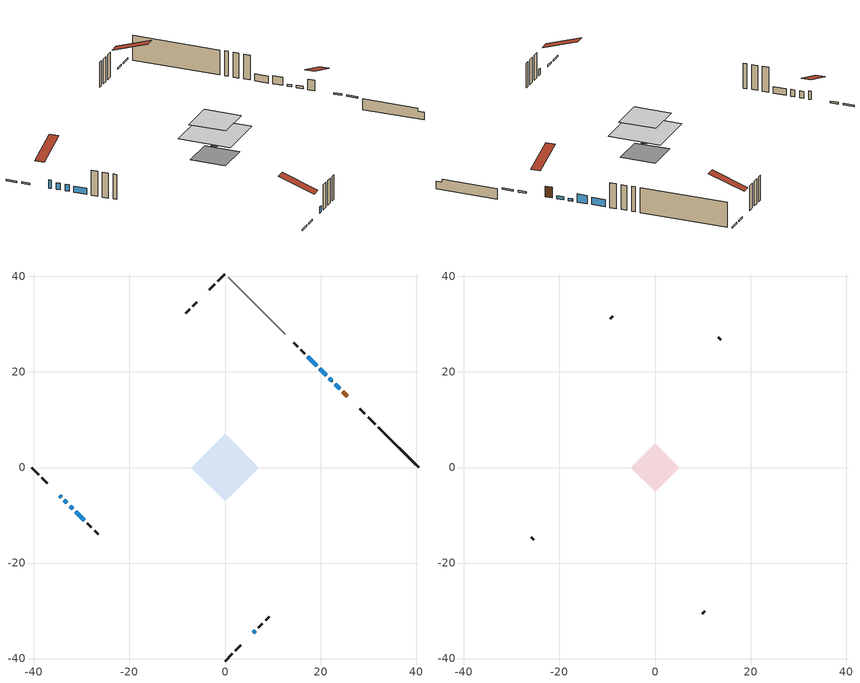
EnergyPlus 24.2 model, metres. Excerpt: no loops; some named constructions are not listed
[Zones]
conditioned space
 floor outside (Floor1 construction): -0.7,0 0,0.7 0.7,0 0,-0.7 z0.18
 floor adiabatic (AdiabaticFloorConstruction): -7.1,0 0,7.1 7.1,0 0,-7.1 z2.62
 floor foundation (Slab1 construction): -4.77,0 0,4.77 4.77,0 0,-4.77 z-1.92
 wall outside (RimJoist1 construction): 0,-40.51 1.5,-39.01 / -40.51,0 -39.01,-1.5 / 0,40.51 -1.5,39.01 / 31.45,9.06 29.95,10.56 z0.18:0.48
 wall outside (RimJoist2 construction): 2.15,-38.36 3.27,-37.24 / -38.36,-2.15 -37.24,-3.27 / -2.15,38.36 -3.27,37.24 / 29.29,11.21 28.18,12.33 z0.18:0.48
 wall outside (AdiabaticWallConstruction 1): 25.57,14.94 24.63,15.88 z0.18:2.21
 wall outside (AdiabaticWallConstruction): -34.64,-5.87 -34.29,-6.22 / 21.19,19.32 19.86,20.65 z0.18:1.76; -33.64,-6.87 -33.08,-7.43 / -32.43,-8.08 -31.87,-8.64 z0.18:1.48; 23.97,16.54 23.06,17.45 z0.18:0.71; 22.4,18.11 21.84,18.67 z0.18:0.61; 5.87,-34.64 6.31,-34.19 / -31.21,-9.3 -29.49,-11.02 z0.18:1.4; 19.2,21.31 17.37,23.14 z0.18:1.55
 wall outside (Wall1 construction): 6.97,-33.54 7.83,-32.67 / -28.84,-11.67 -27.97,-12.53 / -5.87,34.63 -6.74,33.77 / 16.72,23.79 15.85,24.65 z0.18:5.06
 wall outside (Wall2 construction): 8.49,-32.02 9.29,-31.22 / -27.32,-13.19 -26.52,-13.99 / -7.39,33.12 -8.19,32.32 / 15.2,25.31 14.4,26.11 z0.18:5.06
 wall foundation (FoundationWall1 construction): 32.1,8.41,-1.92 32.1,8.41,0.18 39.67,0.84,0.18 39.67,0.84,-0.4 40.51,0,-0.4 40.51,0,-1.92
 wall adiabatic (Wall5 construction): 12.61,27.9 0.66,39.85 z0.18:5.06
 window (WindowConstruction 6): -34.63,-5.87 -34.29,-6.21 z0.18:1.76
 window (WindowConstruction 4): -33.64,-6.87 -33.08,-7.43 z0.18:1.48
 window (WindowConstruction 5): -32.42,-8.08 -31.87,-8.64 z0.18:1.48
 window (WindowConstruction 8): 23.97,16.54 23.06,17.45 z0.18:0.71
 window (WindowConstruction 7): 22.4,18.11 21.84,18.66 z0.18:0.61
 window (WindowConstruction): 21.19,19.32 19.86,20.65 z0.18:1.76
 window (WindowConstruction 1): 5.87,-34.63 6.31,-34.19 z0.18:1.4
 window (WindowConstruction 2): -31.21,-9.3 -29.49,-11.02 z0.18:1.4
 window (WindowConstruction 3): 19.2,21.31 17.37,23.13 z0.18:1.55
 door (Door): 25.57,14.94 24.63,15.88 z0.18:2.21
 ceiling adiabatic (AdiabaticFloorConstruction): 0,-7.1 7.1,0 0,7.1 -7.1,0 z2.62
attic - vented
 floor to conditioned space (Floor2 construction Reversed): -5.04,0 0,5.04 5.04,0 0,-5.04 z5.06
 wall outside (Wall3 construction): 9.94,-30.57 10.42,-30.09 / -25.86,-14.64 -25.39,-15.12 / -8.85,31.66 -9.32,31.19 / 13.74,26.76 13.27,27.24 z0.18:5.06
 roof outside (Roof1 construction): 5.22,-35.29,5.06 0.31,-30.38,7.37 -0.99,-31.68,7.37 3.92,-36.59,5.06; -35.29,-5.22,5.06 -30.38,-0.31,7.37 -31.68,0.99,7.37 -36.59,-3.92,5.06; -5.22,35.29,5.06 -0.31,30.38,7.37 0.99,31.68,7.37 -3.92,36.59,5.06; 26.23,14.28,5.06 21.32,9.37,7.37 22.61,8.08,7.37 27.52,12.99,5.06
[Material] Roughness=Rough; Thermal Absorptance=0.9
Name | Thickness {m} | Conductivity {W/m-K} | Density {kg/m3} | Specific Heat {J/kg-K} | Solar Absorptance | Visible Absorptance
ceiling loosefill ins | 0.0846667 | 0.0480833 | 16.02 | 1046.75 | 0.7 | 0.7
ceiling stud and cavity | 0.1397 | 0.0989241 | 65.682 | 1177.47 | 0.7 | 0.7
gypsum board | 0.0127 | 0.160291 | 801 | 837.4 | 0.6 | 0.6
[Construction]
Floor2 construction: ceiling loosefill ins, ceiling stud and cavity, gypsum board
[Schedule:Day:Interval]
interior lighting schedule day: No, 01:00, 0.108182, 04:00, 0.0901515, 05:00, 0.0991667, 06:00, 0.162273, 07:00, 0.270455, 08:00, 0.342576, 10:00, 0.369621, 11:00, 0.351591, 12:00, 0.333561, 13:00, 0.324545, 14:00, 0.31553, 15:00, 0.333561, 16:00, 0.369621, 17:00, 0.450758, 18:00, 0.585985, 19:00, 0.775303, 20:00, 0.955606, 21:00, 0.991667, 22:00, 0.712197, 23:00, 0.360606, 24:00, 0.162273
interior lighting schedule day 1: No, 01:00, 0.100909, 04:00, 0.0840909, 05:00, 0.0925, 06:00, 0.151364, 07:00, 0.252273, 08:00, 0.319545, 10:00, 0.344773, 11:00, 0.327955, 12:00, 0.311136, 13:00, 0.302727, 14:00, 0.294318, 15:00, 0.311136, 16:00, 0.344773, 17:00, 0.420455, 18:00, 0.546591, 19:00, 0.723182, 20:00, 0.891364, 21:00, 0.925, 22:00, 0.664318, 23:00, 0.336364, 24:00, 0.151364
interior lighting schedule day 2: No, 01:00, 0.0927273, 04:00, 0.0772727, 05:00, 0.085, 06:00, 0.139091, 07:00, 0.231818, 08:00, 0.293636, 10:00, 0.316818, 11:00, 0.301364, 12:00, 0.285909, 13:00, 0.278182, 14:00, 0.270455, 15:00, 0.285909, 16:00, 0.316818, 17:00, 0.386364, 18:00, 0.502273, 19:00, 0.664545, 20:00, 0.819091, 21:00, 0.85, 22:00, 0.610455, 23:00, 0.309091, 24:00, 0.139091
interior lighting schedule day 3: No, 01:00, 0.0845455, 04:00, 0.0704545, 05:00, 0.0775, 06:00, 0.126818, 07:00, 0.211364, 08:00, 0.267727, 10:00, 0.288864, 11:00, 0.274773, 12:00, 0.260682, 13:00, 0.253636, 14:00, 0.246591, 15:00, 0.260682, 16:00, 0.288864, 17:00, 0.352273, 18:00, 0.457955, 19:00, 0.605909, 20:00, 0.746818, 21:00, 0.775, 22:00, 0.556591, 23:00, 0.281818, 24:00, 0.126818
interior lighting schedule day 4: No, 01:00, 0.0763636, 04:00, 0.0636364, 05:00, 0.07, 06:00, 0.114545, 07:00, 0.190909, 08:00, 0.241818, 10:00, 0.260909, 11:00, 0.248182, 12:00, 0.235455, 13:00, 0.229091, 14:00, 0.222727, 15:00, 0.235455, 16:00, 0.260909, 17:00, 0.318182, 18:00, 0.413636, 19:00, 0.547273, 20:00, 0.674545, 21:00, 0.7, 22:00, 0.502727, 23:00, 0.254545, 24:00, 0.114545
interior lighting schedule day 5: No, 01:00, 0.0727273, 04:00, 0.0606061, 05:00, 0.0666667, 06:00, 0.109091, 07:00, 0.181818, 08:00, 0.230303, 10:00, 0.248485, 11:00, 0.236364, 12:00, 0.224242, 13:00, 0.218182, 14:00, 0.212121, 15:00, 0.224242, 16:00, 0.248485, 17:00, 0.30303, 18:00, 0.393939, 19:00, 0.521212, 20:00, 0.642424, 21:00, 0.666667, 22:00, 0.478788, 23:00, 0.242424, 24:00, 0.109091
interior lighting schedule day 6: No, 01:00, 0.0745455, 04:00, 0.0621212, 05:00, 0.0683333, 06:00, 0.111818, 07:00, 0.186364, 08:00, 0.236061, 10:00, 0.254697, 11:00, 0.242273, 12:00, 0.229848, 13:00, 0.223636, 14:00, 0.217424, 15:00, 0.229848, 16:00, 0.254697, 17:00, 0.310606, 18:00, 0.403788, 19:00, 0.534242, 20:00, 0.658485, 21:00, 0.683333, 22:00, 0.490758, 23:00, 0.248485, 24:00, 0.111818
interior lighting schedule day 7: No, 01:00, 0.08, 04:00, 0.0666667, 05:00, 0.0733333, 06:00, 0.12, 07:00, 0.2, 08:00, 0.253333, 10:00, 0.273333, 11:00, 0.26, 12:00, 0.246667, 13:00, 0.24, 14:00, 0.233333, 15:00, 0.246667, 16:00, 0.273333, 17:00, 0.333333, 18:00, 0.433333, 19:00, 0.573333, 20:00, 0.706667, 21:00, 0.733333, 22:00, 0.526667, 23:00, 0.266667, 24:00, 0.12
interior lighting schedule day 8: No, 01:00, 0.0890909, 04:00, 0.0742424, 05:00, 0.0816667, 06:00, 0.133636, 07:00, 0.222727, 08:00, 0.282121, 10:00, 0.304394, 11:00, 0.289545, 12:00, 0.274697, 13:00, 0.267273, 14:00, 0.259848, 15:00, 0.274697, 16:00, 0.304394, 17:00, 0.371212, 18:00, 0.482576, 19:00, 0.638485, 20:00, 0.78697, 21:00, 0.816667, 22:00, 0.586515, 23:00, 0.29697, 24:00, 0.133636
interior lighting schedule day 9: No, 01:00, 0.0972727, 04:00, 0.0810606, 05:00, 0.0891667, 06:00, 0.145909, 07:00, 0.243182, 08:00, 0.30803, 10:00, 0.332348, 11:00, 0.316136, 12:00, 0.299924, 13:00, 0.291818, 14:00, 0.283712, 15:00, 0.299924, 16:00, 0.332348, 17:00, 0.405303, 18:00, 0.526894, 19:00, 0.697121, 20:00, 0.859242, 21:00, 0.891667, 22:00, 0.640379, 23:00, 0.324242, 24:00, 0.145909
interior lighting schedule day 10: No, 01:00, 0.105455, 04:00, 0.0878788, 05:00, 0.0966667, 06:00, 0.158182, 07:00, 0.263636, 08:00, 0.333939, 10:00, 0.360303, 11:00, 0.342727, 12:00, 0.325152, 13:00, 0.316364, 14:00, 0.307576, 15:00, 0.325152, 16:00, 0.360303, 17:00, 0.439394, 18:00, 0.571212, 19:00, 0.755758, 20:00, 0.931515, 21:00, 0.966667, 22:00, 0.694242, 23:00, 0.351515, 24:00, 0.158182
interior lighting schedule day 11: No, 01:00, 0.109091, 04:00, 0.0909091, 05:00, 0.1, 06:00, 0.163636, 07:00, 0.272727, 08:00, 0.345455, 10:00, 0.372727, 11:00, 0.354545, 12:00, 0.336364, 13:00, 0.327273, 14:00, 0.318182, 15:00, 0.336364, 16:00, 0.372727, 17:00, 0.454545, 18:00, 0.590909, 19:00, 0.781818, 20:00, 0.963636, 21:00, 1, 22:00, 0.718182, 23:00, 0.363636, 24:00, 0.163636
interior lighting schedule default day; occupants schedule default day; clothes dryer schedule default day; cooking range schedule default day; mech vent bath fan 0 schedule default day; mech vent bath fan 1 schedule default day; mech vent range fan 0 schedule default day; misc plug loads schedule default day; general water use schedule default day; heating setpoint default day; cooling setpoint default day; clothes dryer exhaust 0 schedule default day; cooling season schedule day; cooling season schedule day 2; cooling season schedule default day; exterior lighting schedule default day; natural vent schedule default day: No, 24:00, 0
occupants schedule day: No, 05:00, 0.426829, 06:00, 0.719512, 07:00, 1, 08:00, 0.670732, 09:00, 0.329268, 14:00, 0.170732, 15:00, 0.231707, 16:00, 0.329268, 17:00, 0.5, 18:00, 0.670732, 19:00, 0.829268, 21:00, 1, 22:00, 0.853659, 23:00, 0.646341, 24:00, 0.426829
clothes dryer schedule day; clothes dryer exhaust 0 schedule day: No, 01:00, 0.123457, 02:00, 0.0740741, 03:00, 0.0493827, 04:00, 0.0246914, 05:00, 0.0493827, 06:00, 0.0740741, 07:00, 0.197531, 08:00, 0.395062, 09:00, 0.592593, 10:00, 0.839506, 11:00, 0.962963, 12:00, 1, 13:00, 0.91358, 14:00, 0.82716, 15:00, 0.716049, 16:00, 0.753086, 17:00, 0.679012, 18:00, 0.666667, 20:00, 0.62963, 21:00, 0.641975, 22:00, 0.666667, 23:00, 0.54321, 24:00, 0.296296
cooking range schedule day: No, 05:00, 0.0597015, 06:00, 0.11194, 07:00, 0.171642, 08:00, 0.291045, 11:00, 0.343284, 12:00, 0.402985, 13:00, 0.462687, 14:00, 0.343284, 15:00, 0.291045, 16:00, 0.402985, 17:00, 0.567164, 18:00, 1, 19:00, 0.850746, 20:00, 0.432836, 21:00, 0.291045, 22:00, 0.231343, 23:00, 0.171642, 24:00, 0.11194
mech vent bath fan 0 schedule day; mech vent bath fan 1 schedule day: No, 07:00, 0, 08:00, 1, 09:00, 0.2, 24:00, 0
mech vent range fan 0 schedule day: No, 18:00, 0, 19:00, 1, 20:00, 0.2, 24:00, 0
misc plug loads schedule day: No, 06:00, 0.705882, 07:00, 0.745098, 08:00, 0.803922, 15:00, 0.823529, 16:00, 0.862745, 17:00, 0.921569, 18:00, 0.980392, 19:00, 1, 20:00, 0.980392, 21:00, 0.941176, 22:00, 0.862745, 23:00, 0.784314, 24:00, 0.72549
general water use schedule day: No, 01:00, 0.315068, 03:00, 0.287671, 04:00, 0.342466, 05:00, 0.369863, 06:00, 0.520548, 07:00, 0.60274, 08:00, 0.534247, 10:00, 0.506849, 11:00, 0.465753, 14:00, 0.479452, 15:00, 0.534247, 16:00, 0.589041, 17:00, 0.69863, 18:00, 0.876712, 19:00, 0.890411, 20:00, 0.986301, 21:00, 1, 22:00, 0.863014, 23:00, 0.616438, 24:00, 0.465753
heating setpoint day: No, 07:00, 18, 23:00, 21, 24:00, 18
cooling setpoint day: No, 24:00, 25
cooling season schedule day 1: No, 24:00, 1
exterior lighting schedule day: No, 01:00, 0.566667, 03:00, 0.524167, 05:00, 0.495833, 06:00, 0.5525, 07:00, 0.623333, 08:00, 0.580833, 09:00, 0.439167, 10:00, 0.354167, 12:00, 0.34, 13:00, 0.354167, 14:00, 0.396667, 15:00, 0.425, 16:00, 0.495833, 17:00, 0.623333, 18:00, 0.793333, 19:00, 0.906667, 20:00, 0.963333, 21:00, 0.991667, 22:00, 0.920833, 23:00, 0.793333, 24:00, 0.665833
exterior lighting schedule day 1: No, 01:00, 0.528571, 03:00, 0.488929, 05:00, 0.4625, 06:00, 0.515357, 07:00, 0.581429, 08:00, 0.541786, 09:00, 0.409643, 10:00, 0.330357, 12:00, 0.317143, 13:00, 0.330357, 14:00, 0.37, 15:00, 0.396429, 16:00, 0.4625, 17:00, 0.581429, 18:00, 0.74, 19:00, 0.845714, 20:00, 0.898571, 21:00, 0.925, 22:00, 0.858929, 23:00, 0.74, 24:00, 0.621071
exterior lighting schedule day 10: No, 01:00, 0.552381, 03:00, 0.510952, 05:00, 0.483333, 06:00, 0.538571, 07:00, 0.607619, 08:00, 0.56619, 09:00, 0.428095, 10:00, 0.345238, 12:00, 0.331429, 13:00, 0.345238, 14:00, 0.386667, 15:00, 0.414286, 16:00, 0.483333, 17:00, 0.607619, 18:00, 0.773333, 19:00, 0.88381, 20:00, 0.939048, 21:00, 0.966667, 22:00, 0.897619, 23:00, 0.773333, 24:00, 0.649048
exterior lighting schedule day 11: No, 01:00, 0.571429, 03:00, 0.528571, 05:00, 0.5, 06:00, 0.557143, 07:00, 0.628571, 08:00, 0.585714, 09:00, 0.442857, 10:00, 0.357143, 12:00, 0.342857, 13:00, 0.357143, 14:00, 0.4, 15:00, 0.428571, 16:00, 0.5, 17:00, 0.628571, 18:00, 0.8, 19:00, 0.914286, 20:00, 0.971429, 21:00, 1, 22:00, 0.928571, 23:00, 0.8, 24:00, 0.671429
exterior lighting schedule day 2: No, 01:00, 0.485714, 03:00, 0.449286, 05:00, 0.425, 06:00, 0.473571, 07:00, 0.534286, 08:00, 0.497857, 09:00, 0.376429, 10:00, 0.303571, 12:00, 0.291429, 13:00, 0.303571, 14:00, 0.34, 15:00, 0.364286, 16:00, 0.425, 17:00, 0.534286, 18:00, 0.68, 19:00, 0.777143, 20:00, 0.825714, 21:00, 0.85, 22:00, 0.789286, 23:00, 0.68, 24:00, 0.570714
exterior lighting schedule day 3: No, 01:00, 0.442857, 03:00, 0.409643, 05:00, 0.3875, 06:00, 0.431786, 07:00, 0.487143, 08:00, 0.453929, 09:00, 0.343214, 10:00, 0.276786, 12:00, 0.265714, 13:00, 0.276786, 14:00, 0.31, 15:00, 0.332143, 16:00, 0.3875, 17:00, 0.487143, 18:00, 0.62, 19:00, 0.708571, 20:00, 0.752857, 21:00, 0.775, 22:00, 0.719643, 23:00, 0.62, 24:00, 0.520357
exterior lighting schedule day 4: No, 01:00, 0.4, 03:00, 0.37, 05:00, 0.35, 06:00, 0.39, 07:00, 0.44, 08:00, 0.41, 09:00, 0.31, 10:00, 0.25, 12:00, 0.24, 13:00, 0.25, 14:00, 0.28, 15:00, 0.3, 16:00, 0.35, 17:00, 0.44, 18:00, 0.56, 19:00, 0.64, 20:00, 0.68, 21:00, 0.7, 22:00, 0.65, 23:00, 0.56, 24:00, 0.47
exterior lighting schedule day 5: No, 01:00, 0.380952, 03:00, 0.352381, 05:00, 0.333333, 06:00, 0.371429, 07:00, 0.419048, 08:00, 0.390476, 09:00, 0.295238, 10:00, 0.238095, 12:00, 0.228571, 13:00, 0.238095, 14:00, 0.266667, 15:00, 0.285714, 16:00, 0.333333, 17:00, 0.419048, 18:00, 0.533333, 19:00, 0.609524, 20:00, 0.647619, 21:00, 0.666667, 22:00, 0.619048, 23:00, 0.533333, 24:00, 0.447619
exterior lighting schedule day 6: No, 01:00, 0.390476, 03:00, 0.36119, 05:00, 0.341667, 06:00, 0.380714, 07:00, 0.429524, 08:00, 0.400238, 09:00, 0.302619, 10:00, 0.244048, 12:00, 0.234286, 13:00, 0.244048, 14:00, 0.273333, 15:00, 0.292857, 16:00, 0.341667, 17:00, 0.429524, 18:00, 0.546667, 19:00, 0.624762, 20:00, 0.66381, 21:00, 0.683333, 22:00, 0.634524, 23:00, 0.546667, 24:00, 0.45881
exterior lighting schedule day 7: No, 01:00, 0.419048, 03:00, 0.387619, 05:00, 0.366667, 06:00, 0.408571, 07:00, 0.460952, 08:00, 0.429524, 09:00, 0.324762, 10:00, 0.261905, 12:00, 0.251429, 13:00, 0.261905, 14:00, 0.293333, 15:00, 0.314286, 16:00, 0.366667, 17:00, 0.460952, 18:00, 0.586667, 19:00, 0.670476, 20:00, 0.712381, 21:00, 0.733333, 22:00, 0.680952, 23:00, 0.586667, 24:00, 0.492381
exterior lighting schedule day 8: No, 01:00, 0.466667, 03:00, 0.431667, 05:00, 0.408333, 06:00, 0.455, 07:00, 0.513333, 08:00, 0.478333, 09:00, 0.361667, 10:00, 0.291667, 12:00, 0.28, 13:00, 0.291667, 14:00, 0.326667, 15:00, 0.35, 16:00, 0.408333, 17:00, 0.513333, 18:00, 0.653333, 19:00, 0.746667, 20:00, 0.793333, 21:00, 0.816667, 22:00, 0.758333, 23:00, 0.653333, 24:00, 0.548333
exterior lighting schedule day 9: No, 01:00, 0.509524, 03:00, 0.47131, 05:00, 0.445833, 06:00, 0.496786, 07:00, 0.560476, 08:00, 0.522262, 09:00, 0.394881, 10:00, 0.318452, 12:00, 0.305714, 13:00, 0.318452, 14:00, 0.356667, 15:00, 0.382143, 16:00, 0.445833, 17:00, 0.560476, 18:00, 0.713333, 19:00, 0.815238, 20:00, 0.86619, 21:00, 0.891667, 22:00, 0.827976, 23:00, 0.713333, 24:00, 0.59869
[Schedule:Week:Daily]
exterior lighting schedule Week Rule - Sep2-Sep29: exterior lighting schedule day 8, exterior lighting schedule day 8, exterior lighting schedule day 8, exterior lighting schedule day 8, exterior lighting schedule day 8, exterior lighting schedule day 8, exterior lighting schedule day 8, exterior lighting schedule default day, exterior lighting schedule default day, exterior lighting schedule default day, exterior lighting schedule default day, exterior lighting schedule default day
exterior lighting schedule Week Rule - Sep30-Oct6: exterior lighting schedule day 8, exterior lighting schedule day 9, exterior lighting schedule day 9, exterior lighting schedule day 9, exterior lighting schedule day 9, exterior lighting schedule day 9, exterior lighting schedule day 9, exterior lighting schedule default day, exterior lighting schedule default day, exterior lighting schedule default day, exterior lighting schedule default day, exterior lighting schedule default day
exterior lighting schedule Week Rule - Oct7-Oct27: exterior lighting schedule day 9, exterior lighting schedule day 9, exterior lighting schedule day 9, exterior lighting schedule day 9, exterior lighting schedule day 9, exterior lighting schedule day 9, exterior lighting schedule day 9, exterior lighting schedule default day, exterior lighting schedule default day, exterior lighting schedule default day, exterior lighting schedule default day, exterior lighting schedule default day
exterior lighting schedule Week Rule - Oct28-Nov3: exterior lighting schedule day 9, exterior lighting schedule day 9, exterior lighting schedule day 9, exterior lighting schedule day 9, exterior lighting schedule day 10, exterior lighting schedule day 10, exterior lighting schedule day 10, exterior lighting schedule default day, exterior lighting schedule default day, exterior lighting schedule default day, exterior lighting schedule default day, exterior lighting schedule default day
exterior lighting schedule Week Rule - Nov4-Nov24: exterior lighting schedule day 10, exterior lighting schedule day 10, exterior lighting schedule day 10, exterior lighting schedule day 10, exterior lighting schedule day 10, exterior lighting schedule day 10, exterior lighting schedule day 10, exterior lighting schedule default day, exterior lighting schedule default day, exterior lighting schedule default day, exterior lighting schedule default day, exterior lighting schedule default day
exterior lighting schedule Week Rule - Nov25-Dec1: exterior lighting schedule day 10, exterior lighting schedule day 10, exterior lighting schedule day 10, exterior lighting schedule day 10, exterior lighting schedule day 10, exterior lighting schedule day 10, exterior lighting schedule day 11, exterior lighting schedule default day, exterior lighting schedule default day, exterior lighting schedule default day, exterior lighting schedule default day, exterior lighting schedule default day
exterior lighting schedule Week Rule - Dec2-Dec31: exterior lighting schedule day 11, exterior lighting schedule day 11, exterior lighting schedule day 11, exterior lighting schedule day 11, exterior lighting schedule day 11, exterior lighting schedule day 11, exterior lighting schedule day 11, exterior lighting schedule default day, exterior lighting schedule default day, exterior lighting schedule default day, exterior lighting schedule default day, exterior lighting schedule default day
natural vent schedule Week Rule - Jan1-Dec31: natural vent schedule default day, natural vent schedule default day, natural vent schedule default day, natural vent schedule default day, natural vent schedule default day, natural vent schedule default day, natural vent schedule default day, natural vent schedule default day, natural vent schedule default day, natural vent schedule default day, natural vent schedule default day, natural vent schedule default day
